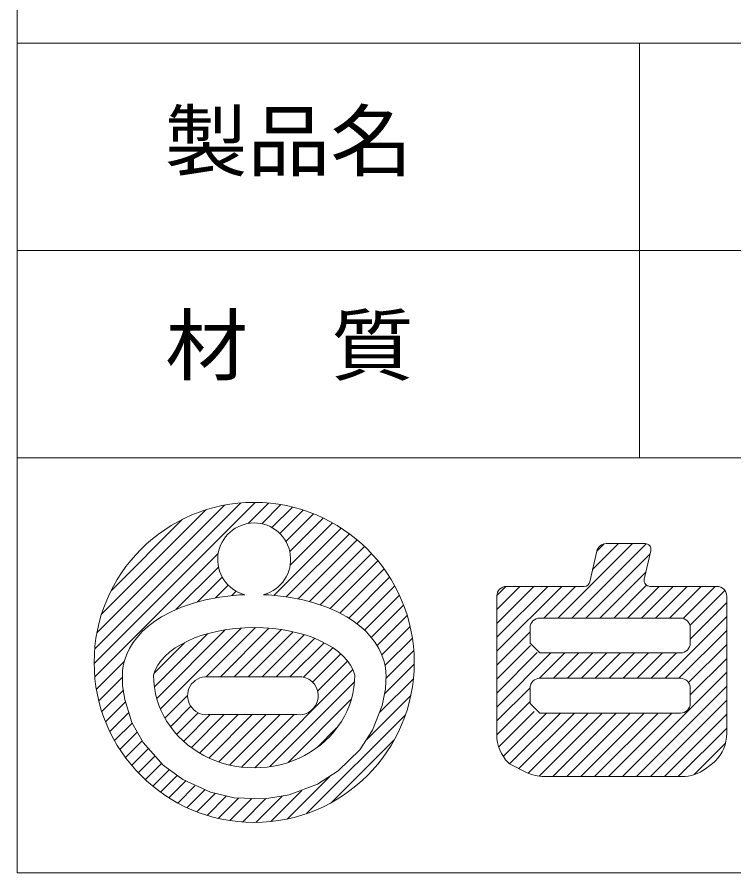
# Model space of a CAD drawing. Units: millimetres, scale not verified. Extents: x -190 to 190, y -305 to 303.
# Drawn here: x -190 to -86.3, y -304.8 to -181 of the extents above; entities that cross this region are included whole.
import ezdxf
from ezdxf.enums import TextEntityAlignment as Align

# ---------------------------------------------------------------- set-up
doc = ezdxf.new("R2010")
doc.units = ezdxf.units.MM
doc.header["$LTSCALE"] = 0.5
for name, color, linetype, lineweight in [('0-1_図面枠', 5, 'Continuous', 18), ('0-2_形状', 7, 'Continuous', 18), ('0-4_GREEN', 7, 'Continuous', 18)]:
    doc.layers.add(name, color=color, linetype=linetype, lineweight=lineweight)
doc.styles.add('ＭＳ ゴシック', font='')
doc.styles.get('ＭＳ ゴシック').set_extended_font_data('MS Gothic')

msp = doc.modelspace()

# ---------------------------------------------------------------- linework, layer by layer
at = {"layer": '0-1_図面枠'}
msp.add_lwpolyline([(-190.0007, -304.7643), (189.9993, -304.7643), (189.9993, 249.2357), (-190.0007, 249.2357)], close=True, dxfattribs=at)
at = {"layer": '0-2_形状'}
for p, q in [((-190.0007, -184.7643), (189.9993, -184.7643)), ((-100.0007, -184.7643), (-100.0007, -244.7643)), ((-190.0007, -214.7643), (189.9993, -214.7643)), ((-190.0007, -244.7643), (189.9993, -244.7643))]:
    msp.add_line(p, q, dxfattribs=at)
at = {"layer": '0-4_GREEN'}
for p, q in [((-178.8632, -274.4807), (-155.5644, -251.1819)), ((-178.7819, -272.3828), (-157.6623, -251.2632)), ((-178.465, -270.0494), (-159.9957, -251.5801)), ((-177.7894, -267.3572), (-162.6879, -252.2557)), ((-156.596, -254.2301), (-153.6408, -251.2749)), ((-154.6213, -254.272), (-151.8554, -251.5061)), ((-153.1545, -254.8217), (-150.1853, -251.8525)), ((-152.0033, -255.6871), (-148.6147, -252.2985)), ((-176.4158, -263.9669), (-166.0782, -253.6293)), ((-151.1298, -256.8302), (-147.1325, -252.8329)), ((-150.5696, -258.2866), (-145.7305, -253.4475)), ((-152.8798, -264.6299), (-143.1446, -254.8947)), ((-150.5063, -260.2398), (-144.4027, -254.1362)), ((-151.0742, -264.8409), (-141.9531, -255.7198)), ((-149.3678, -265.1511), (-140.8258, -256.6091)), ((-111.7952, -267.9101), (-101.0247, -257.1396)), ((-109.7786, -267.9101), (-99.0234, -257.1549)), ((-106.771, -260.8694), (-103.0413, -257.1396)), ((-106.1775, -258.2593), (-105.0875, -257.1693)), ((-99.1834, -257.1396), (-104.8, -257.1396)), ((-178.7702, -276.4043), (-160.9196, -258.5536)), ((-147.7323, -265.5322), (-139.7615, -257.5614)), ((-146.1901, -266.0066), (-138.7594, -258.5758)), ((-107.7621, -267.9101), (-98.4595, -258.6076)), ((-106.1719, -258.2346), (-107.1805, -262.6699)), ((-99.2981, -262.2956), (-98.3602, -258.1709)), ((-144.7158, -266.5489), (-137.8195, -259.6526)), ((-167.0305, -266.6811), (-160.8777, -260.5284)), ((-143.3378, -267.1875), (-136.9428, -260.7924)), ((-163.9216, -265.5889), (-160.328, -261.9952)), ((-142.0447, -267.9109), (-136.1308, -261.997)), ((-105.7455, -267.9101), (-99.053, -261.2177)), ((-161.3243, -265.0081), (-159.4626, -263.1464)), ((-140.8534, -268.7362), (-135.3858, -263.2686)), ((-120.631, -272.7127), (-111.2452, -263.3269)), ((-120.631, -270.6962), (-113.2618, -263.3269)), ((-120.631, -268.6796), (-115.2783, -263.3269)), ((-120.631, -266.663), (-117.2949, -263.3269)), ((-120.6281, -264.6435), (-119.3144, -263.3298)), ((-108.0036, -263.3269), (-119.2241, -263.3269)), ((-113.8118, -267.9101), (-109.2286, -263.3269)), ((-103.7289, -267.9101), (-98.9788, -263.1601)), ((-101.7123, -267.9101), (-97.1291, -263.3269)), ((-99.6957, -267.9101), (-95.1125, -263.3269)), ((-88.7851, -263.3269), (-98.475, -263.3269)), ((-97.6792, -267.9101), (-93.096, -263.3269)), ((-95.6626, -267.9101), (-91.0794, -263.3269)), ((-93.6943, -267.9584), (-89.0628, -263.3269)), ((-158.9612, -264.6616), (-158.3195, -264.0199)), ((-139.7567, -269.6561), (-134.7113, -264.6107)), ((-120.631, -264.7338), (-120.631, -284.8273)), ((-92.6948, -268.9755), (-87.6382, -263.9189)), ((-87.3782, -284.5981), (-87.3782, -264.7338)), ((-138.784, -270.6999), (-134.1121, -266.0281)), ((-92.6527, -270.95), (-87.3782, -265.6754)), ((-137.9526, -271.8851), (-133.5946, -267.5271)), ((-94.0597, -267.9101), (-114.4081, -267.9101)), ((-96.3044, -276.6182), (-87.3782, -267.692)), ((-169.7659, -279.4995), (-159.901, -269.6346)), ((-169.2666, -281.0167), (-157.6173, -269.3674)), ((-162.6204, -276.3871), (-155.514, -269.2808)), ((-160.6092, -276.3925), (-153.6051, -269.3884)), ((-158.5958, -276.3957), (-151.7952, -269.5951)), ((-137.2761, -273.2252), (-133.1673, -269.1164)), ((-94.2878, -276.6182), (-87.3782, -269.7086)), ((-92.6527, -271.5447), (-92.6527, -269.3171)), ((-170.1217, -277.8387), (-162.4801, -270.1971)), ((-156.5824, -276.3989), (-150.0791, -269.8956)), ((-154.569, -276.4021), (-148.4985, -270.3316)), ((-152.5556, -276.4053), (-147.0157, -270.8653)), ((-136.8026, -274.7683), (-132.8423, -270.808)), ((-120.631, -274.7293), (-115.8151, -269.9134)), ((-170.2076, -275.908), (-165.7809, -271.4813)), ((-150.5422, -276.4084), (-145.6193, -271.4855)), ((-148.5755, -276.4583), (-144.3443, -272.2271)), ((-120.631, -276.7459), (-115.7727, -271.8876)), ((-92.8925, -277.2395), (-87.3782, -271.7252)), ((-147.2728, -277.1722), (-143.2187, -273.1181)), ((-136.6618, -276.644), (-132.6364, -272.6187)), ((-120.631, -278.7625), (-114.7722, -272.9037)), ((-120.631, -280.7791), (-112.8036, -272.9517)), ((-114.4543, -276.619), (-110.787, -272.9517)), ((-114.4081, -272.9517), (-94.0597, -272.9517)), ((-112.437, -276.6182), (-108.7704, -272.9517)), ((-110.4204, -276.6182), (-106.7538, -272.9517)), ((-108.4038, -276.6182), (-104.7373, -272.9517)), ((-106.3873, -276.6182), (-102.7207, -272.9517)), ((-104.3707, -276.6182), (-100.7041, -272.9517)), ((-102.3541, -276.6182), (-98.6875, -272.9517)), ((-100.3375, -276.6182), (-96.6709, -272.9517)), ((-98.3209, -276.6182), (-94.6544, -272.9517)), ((-178.539, -278.1897), (-174.4742, -274.1248)), ((-146.5334, -278.4494), (-142.2415, -274.1575)), ((-136.8758, -278.8747), (-132.5746, -274.5735)), ((-92.6527, -279.0164), (-87.3782, -273.7418)), ((-155.6362, -289.5688), (-141.4771, -275.4096)), ((-102.446, -290.8262), (-87.3782, -275.7583)), ((-178.1926, -279.8598), (-174.7796, -276.4469)), ((-162.4804, -276.3896), (-148.8341, -276.4111)), ((-153.4435, -289.3926), (-141.2552, -277.2043)), ((-137.5241, -281.5395), (-132.6965, -276.712)), ((-94.0597, -276.6182), (-114.4081, -276.6182)), ((-177.7466, -281.4304), (-174.6343, -278.3181)), ((-120.631, -282.7957), (-115.8143, -277.979)), ((-100.4294, -290.8262), (-87.3782, -277.7749)), ((-92.6527, -280.2528), (-92.6527, -278.0251)), ((-168.5892, -282.356), (-165.3503, -279.117)), ((-150.8221, -288.7877), (-141.7273, -279.693)), ((-139.4291, -285.4611), (-133.0716, -279.1036)), ((-177.2122, -282.9126), (-174.3347, -280.0351)), ((-167.792, -283.5754), (-164.8858, -280.6691)), ((-120.631, -284.8122), (-115.8151, -279.9963)), ((-98.4128, -290.8262), (-87.3782, -279.7915)), ((-176.5977, -284.3146), (-173.8798, -281.5967)), ((-166.9215, -284.7214), (-163.81, -281.6099)), ((-165.8814, -285.6979), (-162.0648, -281.8813)), ((-164.7901, -286.6231), (-160.0461, -281.8791)), ((-163.5645, -287.4142), (-158.0273, -281.877)), ((-162.3718, -281.8816), (-149.5528, -281.8679)), ((-162.2389, -288.1051), (-156.0086, -281.8748)), ((-160.8286, -288.7114), (-153.9899, -281.8727)), ((-159.23, -289.1294), (-151.9711, -281.8705)), ((-157.5148, -289.4308), (-149.9524, -281.8684)), ((-148.1512, -296.1998), (-133.8453, -281.8939)), ((-120.3587, -286.5565), (-115.2106, -281.4084)), ((-119.7053, -287.9196), (-113.4454, -281.6597)), ((-118.7734, -289.0044), (-111.4288, -281.6597)), ((-117.4287, -289.6762), (-109.4122, -281.6597)), ((-116.0795, -290.3436), (-107.3956, -281.6597)), ((-114.5015, -290.7822), (-105.379, -281.6597)), ((-114.4081, -281.6597), (-94.0597, -281.6597)), ((-112.5289, -290.8262), (-103.3625, -281.6597)), ((-110.5123, -290.8262), (-101.3459, -281.6597)), ((-108.4957, -290.8262), (-99.3293, -281.6597)), ((-106.4791, -290.8262), (-97.3127, -281.6597)), ((-104.4626, -290.8262), (-95.2961, -281.6597)), ((-96.3962, -290.8262), (-87.3782, -281.8081)), ((-175.9089, -285.6424), (-173.3114, -283.045)), ((-175.1504, -286.9005), (-172.6426, -284.3927)), ((-146.6315, -286.6138), (-143.8086, -283.7908)), ((-94.3797, -290.8262), (-87.3782, -283.8247)), ((-174.3253, -288.092), (-171.8722, -285.6389)), ((-144.5136, -294.5788), (-135.4663, -285.5315)), ((-173.436, -289.2193), (-171.043, -286.8263)), ((-92.0814, -290.5445), (-87.5621, -286.0252)), ((-172.4837, -290.2836), (-170.1146, -287.9145)), ((-171.4693, -291.2858), (-169.0893, -288.9057)), ((-170.3925, -292.2256), (-168.0137, -289.8467)), ((-169.2527, -293.1023), (-166.8542, -290.7038)), ((-113.7994, -290.8262), (-93.8395, -290.8262)), ((-168.0481, -293.9144), (-165.6023, -291.4685)), ((-150.9415, -296.9735), (-144.8465, -290.8785)), ((-166.7765, -294.6593), (-164.2777, -292.1604)), ((-165.4344, -295.3338), (-162.8562, -292.7555)), ((-164.017, -295.933), (-161.3624, -293.2784)), ((-153.3331, -297.3486), (-148.8481, -292.8636)), ((-162.518, -296.4505), (-159.7475, -293.68)), ((-160.9287, -296.8778), (-157.9917, -293.9408)), ((-159.2371, -297.2028), (-156.1068, -294.0725)), ((-157.4264, -297.4087), (-154.0149, -293.9971)), ((-155.4716, -297.4705), (-151.6682, -293.6671))]:
    msp.add_line(p, q, dxfattribs=at)
for points in [[(-157.0692, -264.5299), (-157.348, -264.5429), (-157.8415, -264.5737), (-159.1461, -264.6762), (-160.6711, -264.8827), (-162.7364, -265.2793), (-164.3336, -265.6965), (-166.2461, -266.3458), (-167.6479, -266.9451), (-169.1079, -267.7294), (-170.0723, -268.3448), (-171.1489, -269.1691), (-171.9234, -269.8789), (-172.7075, -270.7613), (-173.2082, -271.4318), (-173.7358, -272.2978), (-174.0953, -273.0428), (-174.4517, -274.0345), (-174.6427, -274.802), (-174.7427, -275.5453), (-174.7741, -275.9041), (-174.7831, -276.156)], [(-154.3678, -264.5299), (-154.089, -264.5429), (-153.5954, -264.5737), (-152.2909, -264.6762), (-150.7659, -264.8827), (-148.7006, -265.2793), (-147.1034, -265.6965), (-145.1909, -266.3458), (-143.7891, -266.9451), (-142.3291, -267.7294), (-141.3646, -268.3448), (-140.2881, -269.1691), (-139.5136, -269.8789), (-138.7294, -270.7613), (-138.2288, -271.4318), (-137.7012, -272.2978), (-137.3416, -273.0428), (-136.9853, -274.0345), (-136.7943, -274.802), (-136.6943, -275.5453), (-136.6629, -275.9041), (-136.6539, -276.156)], [(-115.8151, -269.3171), (-115.8151, -271.5447), (-114.4081, -272.9517)], [(-174.7831, -276.1546), (-174.7468, -277.7228), (-174.4097, -279.6983), (-173.3947, -283.0245), (-171.7625, -285.9063), (-168.873, -289.1799), (-166.0478, -291.2627), (-162.0417, -293.0999), (-158.5969, -293.9062), (-154.1704, -294.0519), (-150.6771, -293.4751), (-146.5507, -291.9105), (-143.5829, -290.0261), (-140.4605, -286.9641), (-138.5913, -284.1398), (-137.2206, -280.549), (-136.7135, -278.1585), (-136.6539, -276.1546)], [(-115.8151, -278.0251), (-115.8151, -280.2528), (-114.4081, -281.6597)], [(-118.9812, -288.8082), (-118.7964, -288.9929), (-116.3147, -290.2328)], [(-90.4645, -289.7018), (-89.2128, -288.7637), (-89.0279, -288.579)]]:
    msp.add_lwpolyline(points, dxfattribs=at)
msp.add_circle((-155.7185, -274.3266), 23.1452, dxfattribs=at)
for centre, radius, start, end in [((-155.7185, -259.4312), 5.2746, 285.3155, 255.16293), ((-104.8, -258.5465), 1.4069, 90, 167.18945), ((-99.1834, -257.9837), 0.8442, 347.18945, 90), ((-98.475, -262.4828), 0.8442, 167.18945, 270), ((-119.2241, -264.7338), 1.4069, 90, 180), ((-108.0036, -262.4828), 0.8442, 270, 347.18945), ((-88.7851, -264.7338), 1.4069, 0, 90), ((-114.4081, -269.3171), 1.4069, 90, 180), ((-94.0597, -269.3171), 1.4069, 0, 90), ((-94.0597, -271.5447), 1.4069, 270, 360), ((-162.5984, -279.139), 2.752, 87.54282, 274.72211), ((-149.1976, -279.139), 2.752, 262.58453, 82.40878), ((-114.4081, -278.0251), 1.4069, 90, 180), ((-94.0597, -278.0251), 1.4069, 0, 90), ((-94.0597, -280.2528), 1.4069, 270, 360), ((-93.0059, -284.5981), 5.6277, 314.97877, 360), ((-115.0033, -284.8273), 5.6277, 180, 225.02121), ((-113.7994, -285.1985), 5.6277, 243.4519, 270), ((-93.8395, -285.1985), 5.6277, 270, 306.84955)]:
    msp.add_arc(centre, radius, start, end, dxfattribs=at)
for centre, major_axis, ratio, start_param, end_param in [((-155.7552, -277.3057), (14.6771, 0), 0.546875, 1.56829806, 2.99786689), ((-155.6818, -277.3057), (-14.6771, 0), 0.546875, 3.28531841, 4.71488724), ((-155.7185, -276.1599), (14.5625, 0), 0.92126, 3.14130546, 6.28347251)]:
    msp.add_ellipse(centre, major_axis=major_axis, ratio=ratio, start_param=start_param, end_param=end_param, dxfattribs=at)

# ---------------------------------------------------------------- texts
at = {"layer": '0-4_GREEN', "style": 'ＭＳ ゴシック', "width": 1.05}
for s, p in [('製品名', (-168.6701, -205.6093)), ('材\u3000質', (-168.5773, -235.1623))]:
    msp.add_text(s, height=8.363, dxfattribs=at).set_placement(p, align=Align.BOTTOM_LEFT)

doc.saveas('drawing.dxf')
